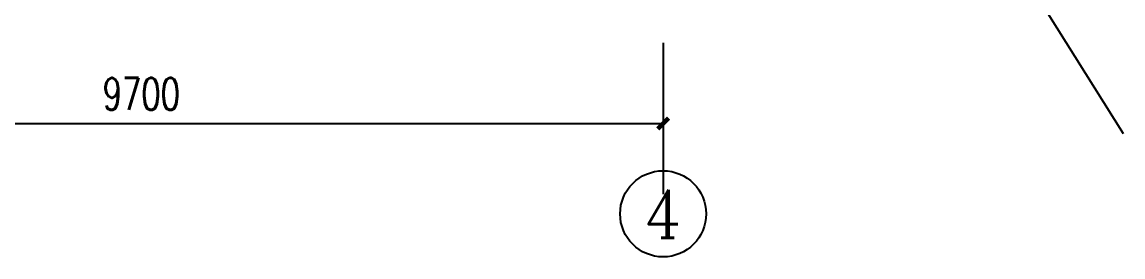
# Model space of a CAD drawing. Extents: x -93062 to 326984, y -142534 to 91021.
# Drawn here: x 163530 to 173764, y 16507 to 18688 of the extents above; entities that cross this region are included whole.
import ezdxf
from ezdxf.enums import TextEntityAlignment as Align

# ---------------------------------------------------------------- set-up
doc = ezdxf.new("R2010")
doc.units = 0
doc.header["$LTSCALE"] = 1000
doc.header["$MEASUREMENT"] = 0
doc.linetypes.add('DOTE', pattern=[2.42, 2, -0.2, 0.02, -0.2])
doc.layers.get('0').update_dxf_attribs({"color": 8})
doc.layers.get('Defpoints').update_dxf_attribs({"color": 8})
for name, color, linetype in [('AXIS', 8, 'Continuous'), ('AXIS_TEXT', 8, 'Continuous'), ('DIM_LEAD', 8, 'Continuous'), ('DOTE', 8, 'DOTE'), ('PUB_DIM', 8, 'Continuous')]:
    doc.layers.add(name, color=color, linetype=linetype)
doc.styles.add('_TCH_AXIS', font='COMPLEX', dxfattribs={"bigfont": 'GBCBIG'})
doc.styles.add('_TCH_DIM_T3', font='SIMPLEX', dxfattribs={"width": 0.705882, "bigfont": 'GBCBIG'})
doc.styles.add('COMPLEX', font='COMPLEX')
doc.dimstyles.new('_TCH_ARCH&&100', dxfattribs={"dimtxt": 297.5, "dimasz": 100, "dimexe": 250, "dimexo": 300, "dimgap": 126.25, "dimtad": 1, "dimdec": 0, "dimzin": 0, "dimdsep": 46, "dimtxsty": '_TCH_DIM_T3', "dimblk": 'ARCHTICK', "dimcen": 0.09, "dimazin": 2, "dimtfac": 1, "dimtdec": 0, "dimtix": 1, "dimtmove": 2, "dimatfit": 3, "dimfxl": 1, "dimtolj": 1, "dimtzin": 0, "dimarcsym": 0})

# ---------------------------------------------------------------- blocks, each defined once
blk = doc.blocks.new('_AXISO')
blk.add_circle((0, 0), 0.5)
at = {"layer": 'AXIS_TEXT', "style": 'COMPLEX', "width": 1.041667}
blk.add_attdef('A', text='', height=0.56, dxfattribs=at).set_placement((-0.25, -0.28), (0.25, -0.28), align=Align.FIT)
blk = doc.blocks.new('_ArchTick')
at = {"color": 0, "linetype": 'ByBlock', "const_width": 0.4}
blk.add_lwpolyline([(-0.5, -0.5), (0.5, 0.5)], dxfattribs=at)
blk = doc.blocks.new('*D1592')
at = {"layer": 'Defpoints', "color": 0, "transparency": 16777216}
for p in [(19500, -2876), (29200, -2876), (29200, -3627)]:
    blk.add_point(p, dxfattribs=at)
at = {"layer": 'PUB_DIM', "color": 0, "lineweight": -2, "transparency": 16777216}
for p, q in [((19500, -3176), (19500, -3877)), ((29200, -3176), (29200, -3877)), ((19500, -3627), (29200, -3627))]:
    blk.add_line(p, q, dxfattribs=at)
at = {"layer": 'PUB_DIM', "color": 0, "lineweight": -2, "transparency": 16777216, "xscale": 100, "yscale": 100, "zscale": 100, "rotation": 180}
blk.add_blockref('_ArchTick', (19500, -3627), dxfattribs=at)
at = {"layer": 'PUB_DIM', "color": 0, "lineweight": -2, "transparency": 16777216, "xscale": 100, "yscale": 100, "zscale": 100}
blk.add_blockref('_ArchTick', (29200, -3627), dxfattribs=at)
at = {"layer": 'PUB_DIM', "color": 0, "transparency": 16777216, "insert": (24350, -3352), "char_height": 297.5, "attachment_point": 5, "style": '_TCH_DIM_T3'}
blk.add_mtext('\\A1;9700', dxfattribs=at)
blk = doc.blocks.new('A$C5C1E2F63')
at = {"layer": 'AXIS'}
blk.add_line((29200, -2876.1), (29200, -4065.4), dxfattribs=at)
ref = blk.add_blockref('_AXISO', (29200, -4465.4), dxfattribs=dict(at, xscale=800, yscale=800, zscale=800))
ref.add_attrib('A', '4', dxfattribs={"layer": 'AXIS_TEXT', "height": 445.4, "style": '_TCH_AXIS'}).set_placement((29030.3, -4688.1), (29369.7, -4688.1), align=Align.FIT)
at = {"layer": 'PUB_DIM'}
dim = blk.add_aligned_dim(p1=(19500, -2876.1), p2=(29200, -2876.1), distance=-751, dimstyle='_TCH_ARCH&&100', dxfattribs=at)
dim.commit()
dim.dimension.update_dxf_attribs({"geometry": '*D1592', "text_midpoint": (24350, -3352.2)})
blk = doc.blocks.new('A$C3B157122')
at = {"layer": 'DOTE', "ltscale": 2}
blk.add_line((33200, -3305), (33200, -9017), dxfattribs=at)
blk.add_blockref('A$C5C1E2F63', (4000, -4735))

msp = doc.modelspace()

# ---------------------------------------------------------------- linework, layer by layer
at = {"layer": 'DIM_LEAD'}
msp.add_line((172485.7, 19693), (173766.7, 17654.5), dxfattribs=at)

# ---------------------------------------------------------------- block references
msp.add_blockref('A$C3B157122', (136289.2, 26107.6))

doc.saveas('drawing.dxf')
